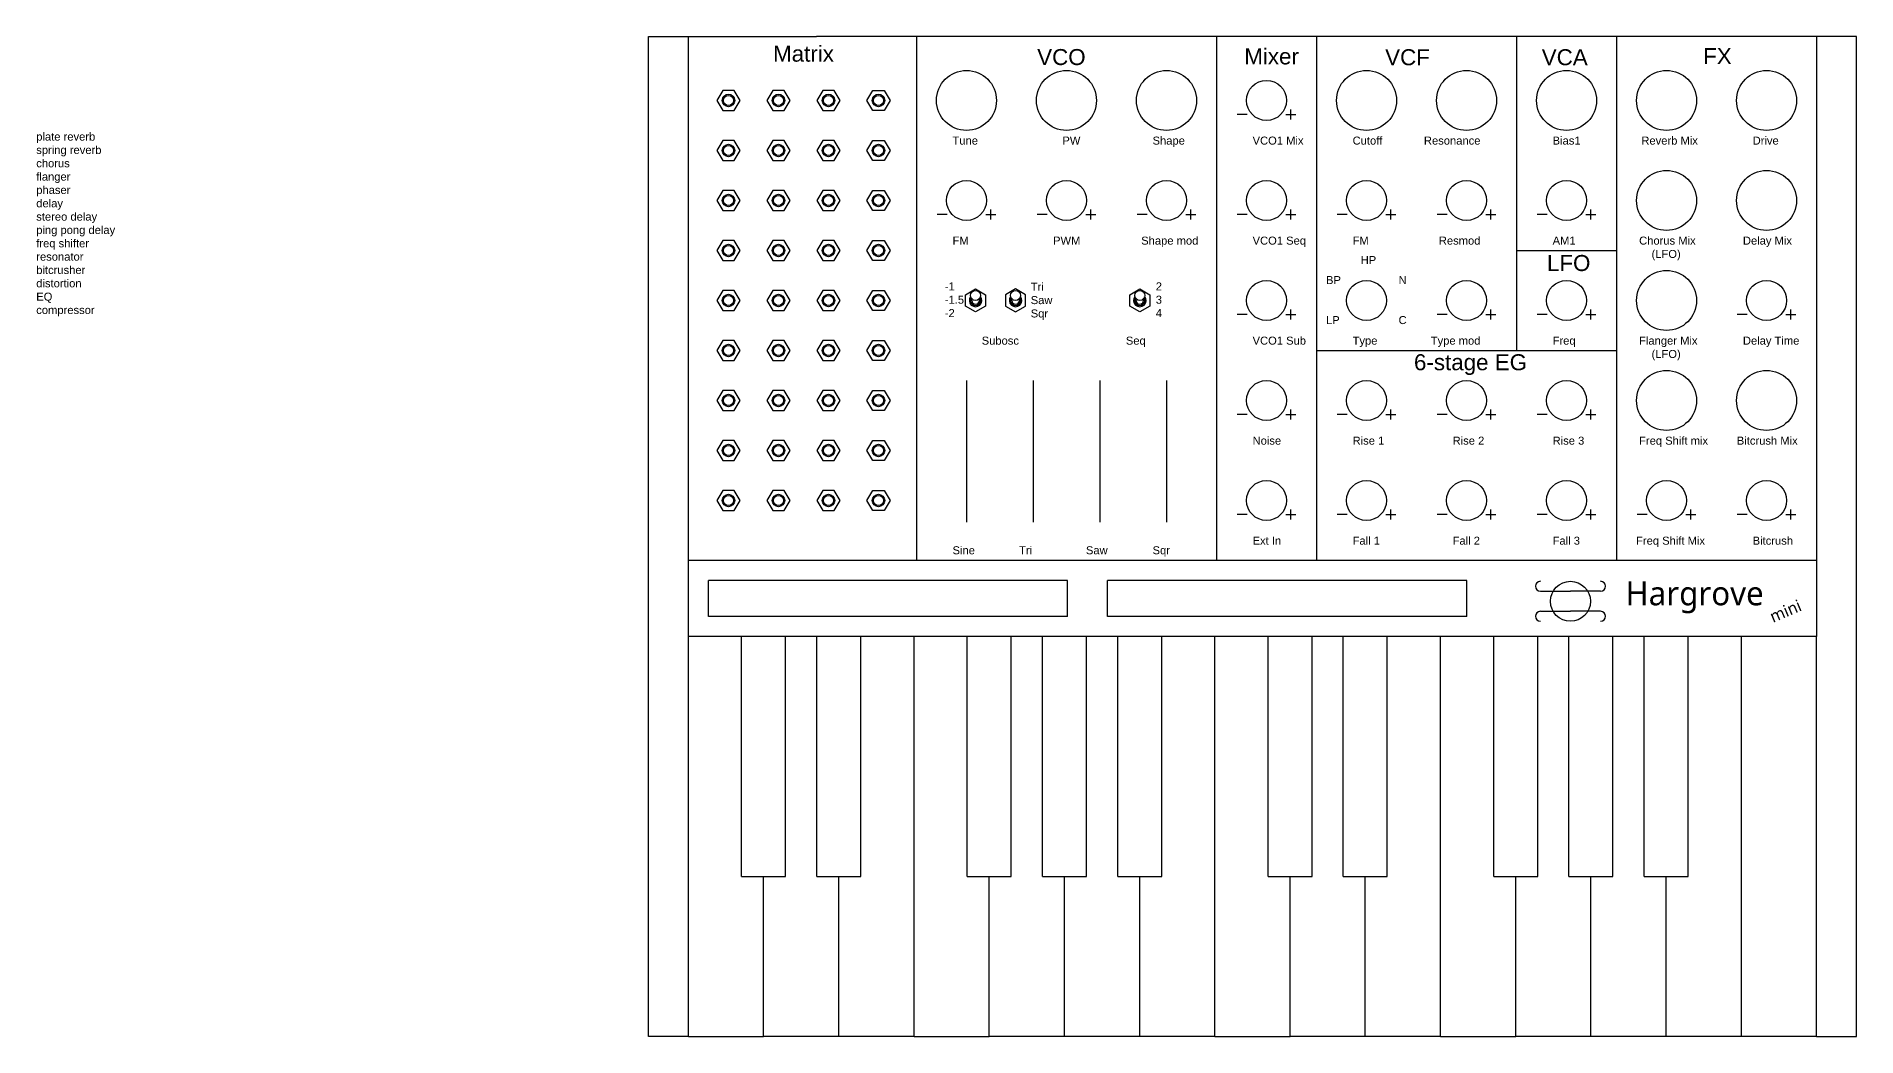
# Model space of a CAD drawing. Header units: inches. Extents: x 3.6 to 72.2, y 4.5 to 33.8.
# Drawn here: x 49.44 to 72.19, y 4.96 to 17.46 of the extents above; entities that cross this region are included whole.
import ezdxf

# ---------------------------------------------------------------- set-up
doc = ezdxf.new("R2010")
doc.units = ezdxf.units.IN
doc.header["$MEASUREMENT"] = 0
doc.styles.get("Standard").update_dxf_attribs({"font": 'arial.ttf'})

msp = doc.modelspace()

# ---------------------------------------------------------------- linework, layer by layer
for p, q in [((57.092, 4.961), (57.092, 17.461)), ((57.092, 17.461), (59.192, 17.461)), ((57.592, 9.961), (57.592, 17.461)), ((71.692, 17.461), (59.192, 17.461)), ((60.442, 17.461), (60.442, 10.911)), ((64.192, 17.461), (64.192, 10.911)), ((65.442, 17.461), (65.442, 10.911)), ((67.942, 17.461), (67.942, 13.536)), ((69.192, 17.461), (69.192, 10.911)), ((71.692, 17.461), (71.692, 10.911)), ((72.192, 17.461), (71.692, 17.461)), ((72.192, 4.961), (72.192, 17.461)), ((64.576, 16.486), (64.451, 16.486)), ((65.058, 16.486), (65.183, 16.486)), ((65.12, 16.424), (65.12, 16.549)), ((61.37, 15.174), (61.37, 15.299)), ((62.62, 15.174), (62.62, 15.299)), ((63.87, 15.174), (63.87, 15.299)), ((65.12, 15.174), (65.12, 15.299)), ((66.37, 15.174), (66.37, 15.299)), ((67.62, 15.174), (67.62, 15.299)), ((68.87, 15.174), (68.87, 15.299)), ((60.826, 15.236), (60.701, 15.236)), ((61.308, 15.236), (61.433, 15.236)), ((62.076, 15.236), (61.951, 15.236)), ((62.558, 15.236), (62.683, 15.236)), ((63.326, 15.236), (63.201, 15.236)), ((63.808, 15.236), (63.933, 15.236)), ((64.576, 15.236), (64.451, 15.236)), ((65.058, 15.236), (65.183, 15.236)), ((65.826, 15.236), (65.701, 15.236)), ((66.308, 15.236), (66.433, 15.236)), ((67.076, 15.236), (66.951, 15.236)), ((67.558, 15.236), (67.683, 15.236)), ((68.326, 15.236), (68.201, 15.236)), ((68.808, 15.236), (68.933, 15.236)), ((67.942, 14.786), (69.192, 14.786)), ((61.134, 14.161), (61.126, 14.194)), ((61.228, 14.161), (61.236, 14.194)), ((61.634, 14.161), (61.626, 14.194)), ((61.728, 14.161), (61.736, 14.194)), ((63.186, 14.161), (63.178, 14.194)), ((63.28, 14.161), (63.288, 14.194)), ((64.576, 13.986), (64.451, 13.986)), ((65.058, 13.986), (65.183, 13.986)), ((65.12, 13.924), (65.12, 14.049)), ((67.076, 13.986), (66.951, 13.986)), ((67.558, 13.986), (67.683, 13.986)), ((67.62, 13.924), (67.62, 14.049)), ((68.326, 13.986), (68.201, 13.986)), ((68.808, 13.986), (68.933, 13.986)), ((68.87, 13.924), (68.87, 14.049)), ((70.826, 13.986), (70.701, 13.986)), ((71.308, 13.986), (71.433, 13.986)), ((71.37, 13.924), (71.37, 14.049)), ((65.442, 13.536), (69.192, 13.536)), ((61.067, 13.161), (61.067, 11.391)), ((61.9, 13.161), (61.9, 11.391)), ((62.734, 13.161), (62.734, 11.391)), ((63.567, 13.161), (63.567, 11.391)), ((65.12, 12.674), (65.12, 12.799)), ((66.37, 12.674), (66.37, 12.799)), ((67.62, 12.674), (67.62, 12.799)), ((68.87, 12.674), (68.87, 12.799)), ((64.576, 12.736), (64.451, 12.736)), ((65.058, 12.736), (65.183, 12.736)), ((65.826, 12.736), (65.701, 12.736)), ((66.308, 12.736), (66.433, 12.736)), ((67.076, 12.736), (66.951, 12.736)), ((67.558, 12.736), (67.683, 12.736)), ((68.326, 12.736), (68.201, 12.736)), ((68.808, 12.736), (68.933, 12.736)), ((64.576, 11.486), (64.451, 11.486)), ((65.058, 11.486), (65.183, 11.486)), ((65.12, 11.424), (65.12, 11.549)), ((65.826, 11.486), (65.701, 11.486)), ((66.308, 11.486), (66.433, 11.486)), ((66.37, 11.424), (66.37, 11.549)), ((67.076, 11.486), (66.951, 11.486)), ((67.558, 11.486), (67.683, 11.486)), ((67.62, 11.424), (67.62, 11.549)), ((68.326, 11.486), (68.201, 11.486)), ((68.808, 11.486), (68.933, 11.486)), ((68.87, 11.424), (68.87, 11.549)), ((69.576, 11.486), (69.451, 11.486)), ((70.058, 11.486), (70.183, 11.486)), ((70.12, 11.424), (70.12, 11.549)), ((70.826, 11.486), (70.701, 11.486)), ((71.308, 11.486), (71.433, 11.486)), ((71.37, 11.424), (71.37, 11.549)), ((71.692, 10.911), (57.592, 10.911)), ((71.692, 10.911), (71.692, 9.961)), ((57.842, 10.211), (57.842, 10.661)), ((62.331, 10.661), (57.842, 10.661)), ((62.331, 10.211), (62.331, 10.661)), ((67.321, 10.661), (62.831, 10.661)), ((62.831, 10.211), (62.831, 10.661)), ((67.321, 10.211), (67.321, 10.661)), ((68.241, 10.526), (68.366, 10.526)), ((68.366, 10.526), (68.616, 10.526)), ((68.866, 10.526), (68.616, 10.526)), ((68.991, 10.526), (68.866, 10.526)), ((68.241, 10.276), (68.366, 10.276)), ((68.366, 10.276), (68.616, 10.276)), ((68.866, 10.276), (68.616, 10.276)), ((68.991, 10.276), (68.866, 10.276)), ((62.331, 10.211), (57.842, 10.211)), ((67.321, 10.211), (62.831, 10.211)), ((57.592, 4.961), (57.592, 9.961)), ((71.692, 9.961), (57.592, 9.961)), ((58.257, 6.961), (58.257, 9.961)), ((58.807, 6.961), (58.807, 9.961)), ((59.197, 6.961), (59.197, 9.961)), ((59.747, 6.961), (59.747, 9.961)), ((60.412, 4.961), (60.412, 9.961)), ((61.077, 6.961), (61.077, 9.961)), ((61.627, 6.961), (61.627, 9.961)), ((62.017, 6.961), (62.017, 9.961)), ((62.567, 6.961), (62.567, 9.961)), ((62.957, 6.961), (62.957, 9.961)), ((63.507, 6.961), (63.507, 9.961)), ((64.172, 4.961), (64.172, 9.961)), ((64.837, 6.961), (64.837, 9.961)), ((65.387, 6.961), (65.387, 9.961)), ((65.777, 6.961), (65.777, 9.961)), ((66.327, 6.961), (66.327, 9.961)), ((66.992, 4.961), (66.992, 9.961)), ((67.657, 6.961), (67.657, 9.961)), ((68.207, 6.961), (68.207, 9.961)), ((68.597, 6.961), (68.597, 9.961)), ((69.147, 6.961), (69.147, 9.961)), ((69.537, 6.961), (69.537, 9.961)), ((70.087, 6.961), (70.087, 9.961)), ((70.752, 4.961), (70.752, 9.961)), ((71.692, 4.961), (71.692, 9.961)), ((58.257, 6.961), (58.807, 6.961)), ((58.532, 4.961), (58.532, 6.961)), ((59.197, 6.961), (59.747, 6.961)), ((59.472, 4.961), (59.472, 6.961)), ((61.077, 6.961), (61.627, 6.961)), ((61.352, 4.961), (61.352, 6.961)), ((62.017, 6.961), (62.567, 6.961)), ((62.292, 4.961), (62.292, 6.961)), ((62.957, 6.961), (63.507, 6.961)), ((63.232, 4.961), (63.232, 6.961)), ((64.837, 6.961), (65.387, 6.961)), ((65.112, 4.961), (65.112, 6.961)), ((65.777, 6.961), (66.327, 6.961)), ((66.052, 4.961), (66.052, 6.961)), ((67.657, 6.961), (68.207, 6.961)), ((67.932, 4.961), (67.932, 6.961)), ((68.597, 6.961), (69.147, 6.961)), ((68.872, 4.961), (68.872, 6.961)), ((69.537, 6.961), (70.087, 6.961)), ((69.812, 4.961), (69.812, 6.961)), ((57.592, 4.961), (57.092, 4.961)), ((57.592, 4.961), (58.532, 4.961)), ((59.472, 4.961), (58.532, 4.961)), ((60.412, 4.961), (59.472, 4.961)), ((60.412, 4.961), (61.352, 4.961)), ((62.292, 4.961), (61.352, 4.961)), ((63.232, 4.961), (62.292, 4.961)), ((64.172, 4.961), (63.232, 4.961)), ((64.172, 4.961), (65.112, 4.961)), ((66.052, 4.961), (65.112, 4.961)), ((66.992, 4.961), (66.052, 4.961)), ((66.992, 4.961), (67.932, 4.961)), ((68.872, 4.961), (67.932, 4.961)), ((69.812, 4.961), (68.872, 4.961)), ((70.752, 4.961), (69.812, 4.961)), ((71.692, 4.961), (70.752, 4.961)), ((71.692, 4.961), (72.192, 4.961))]:
    msp.add_line(p, q)
for points in [[(58.021, 16.786), (57.948, 16.661), (58.021, 16.536), (58.165, 16.536), (58.237, 16.661), (58.165, 16.786)], [(58.646, 16.786), (58.573, 16.661), (58.646, 16.536), (58.79, 16.536), (58.862, 16.661), (58.79, 16.786)], [(59.271, 16.786), (59.198, 16.661), (59.271, 16.536), (59.415, 16.536), (59.487, 16.661), (59.415, 16.786)], [(60.04, 16.786), (60.112, 16.661), (60.04, 16.536), (59.896, 16.536), (59.823, 16.661), (59.896, 16.786)], [(58.021, 16.161), (57.948, 16.036), (58.021, 15.911), (58.165, 15.911), (58.237, 16.036), (58.165, 16.161)], [(58.646, 16.161), (58.573, 16.036), (58.646, 15.911), (58.79, 15.911), (58.862, 16.036), (58.79, 16.161)], [(59.271, 16.161), (59.198, 16.036), (59.271, 15.911), (59.415, 15.911), (59.487, 16.036), (59.415, 16.161)], [(60.04, 16.161), (60.112, 16.036), (60.04, 15.911), (59.896, 15.911), (59.823, 16.036), (59.896, 16.161)], [(58.021, 15.536), (57.948, 15.411), (58.021, 15.286), (58.165, 15.286), (58.237, 15.411), (58.165, 15.536)], [(58.646, 15.536), (58.573, 15.411), (58.646, 15.286), (58.79, 15.286), (58.862, 15.411), (58.79, 15.536)], [(59.271, 15.536), (59.198, 15.411), (59.271, 15.286), (59.415, 15.286), (59.487, 15.411), (59.415, 15.536)], [(60.04, 15.536), (60.112, 15.411), (60.04, 15.286), (59.896, 15.286), (59.823, 15.411), (59.896, 15.536)], [(58.021, 14.911), (57.948, 14.786), (58.021, 14.661), (58.165, 14.661), (58.237, 14.786), (58.165, 14.911)], [(58.646, 14.911), (58.573, 14.786), (58.646, 14.661), (58.79, 14.661), (58.862, 14.786), (58.79, 14.911)], [(59.271, 14.911), (59.198, 14.786), (59.271, 14.661), (59.415, 14.661), (59.487, 14.786), (59.415, 14.911)], [(60.04, 14.911), (60.112, 14.786), (60.04, 14.661), (59.896, 14.661), (59.823, 14.786), (59.896, 14.911)], [(58.021, 14.286), (57.948, 14.161), (58.021, 14.036), (58.165, 14.036), (58.237, 14.161), (58.165, 14.286)], [(58.646, 14.286), (58.573, 14.161), (58.646, 14.036), (58.79, 14.036), (58.862, 14.161), (58.79, 14.286)], [(59.271, 14.286), (59.198, 14.161), (59.271, 14.036), (59.415, 14.036), (59.487, 14.161), (59.415, 14.286)], [(60.04, 14.286), (60.112, 14.161), (60.04, 14.036), (59.896, 14.036), (59.823, 14.161), (59.896, 14.286)], [(61.056, 14.233), (61.181, 14.305), (61.306, 14.233), (61.306, 14.089), (61.181, 14.017), (61.056, 14.089)], [(61.806, 14.233), (61.681, 14.305), (61.556, 14.233), (61.556, 14.089), (61.681, 14.017), (61.806, 14.089)], [(63.108, 14.233), (63.233, 14.305), (63.358, 14.233), (63.358, 14.089), (63.233, 14.017), (63.108, 14.089)], [(58.021, 13.661), (57.948, 13.536), (58.021, 13.411), (58.165, 13.411), (58.237, 13.536), (58.165, 13.661)], [(58.646, 13.661), (58.573, 13.536), (58.646, 13.411), (58.79, 13.411), (58.862, 13.536), (58.79, 13.661)], [(59.271, 13.661), (59.198, 13.536), (59.271, 13.411), (59.415, 13.411), (59.487, 13.536), (59.415, 13.661)], [(60.04, 13.661), (60.112, 13.536), (60.04, 13.411), (59.896, 13.411), (59.823, 13.536), (59.896, 13.661)], [(58.021, 13.036), (57.948, 12.911), (58.021, 12.786), (58.165, 12.786), (58.237, 12.911), (58.165, 13.036)], [(58.646, 13.036), (58.573, 12.911), (58.646, 12.786), (58.79, 12.786), (58.862, 12.911), (58.79, 13.036)], [(59.271, 13.036), (59.198, 12.911), (59.271, 12.786), (59.415, 12.786), (59.487, 12.911), (59.415, 13.036)], [(60.04, 13.036), (60.112, 12.911), (60.04, 12.786), (59.896, 12.786), (59.823, 12.911), (59.896, 13.036)], [(58.021, 12.411), (57.948, 12.286), (58.021, 12.161), (58.165, 12.161), (58.237, 12.286), (58.165, 12.411)], [(58.646, 12.411), (58.573, 12.286), (58.646, 12.161), (58.79, 12.161), (58.862, 12.286), (58.79, 12.411)], [(59.271, 12.411), (59.198, 12.286), (59.271, 12.161), (59.415, 12.161), (59.487, 12.286), (59.415, 12.411)], [(60.04, 12.411), (60.112, 12.286), (60.04, 12.161), (59.896, 12.161), (59.823, 12.286), (59.896, 12.411)], [(58.021, 11.786), (57.948, 11.661), (58.021, 11.536), (58.165, 11.536), (58.237, 11.661), (58.165, 11.786)], [(58.646, 11.786), (58.573, 11.661), (58.646, 11.536), (58.79, 11.536), (58.862, 11.661), (58.79, 11.786)], [(59.271, 11.786), (59.198, 11.661), (59.271, 11.536), (59.415, 11.536), (59.487, 11.661), (59.415, 11.786)], [(60.04, 11.786), (60.112, 11.661), (60.04, 11.536), (59.896, 11.536), (59.823, 11.661), (59.896, 11.786)]]:
    msp.add_lwpolyline(points, close=True)
for centre, radius in [((61.067, 16.661), 0.375), ((62.317, 16.661), 0.375), ((63.567, 16.661), 0.375), ((64.817, 16.661), 0.25), ((66.067, 16.661), 0.375), ((67.317, 16.661), 0.375), ((68.567, 16.661), 0.375), ((69.817, 16.661), 0.375), ((71.067, 16.661), 0.375), ((58.093, 16.661), 0.0781), ((58.093, 16.661), 0.0625), ((58.718, 16.661), 0.0781), ((58.718, 16.661), 0.0625), ((59.343, 16.661), 0.0781), ((59.343, 16.661), 0.0625), ((59.968, 16.661), 0.0781), ((59.968, 16.661), 0.0625), ((58.093, 16.036), 0.0781), ((58.093, 16.036), 0.0625), ((58.718, 16.036), 0.0781), ((58.718, 16.036), 0.0625), ((59.343, 16.036), 0.0781), ((59.343, 16.036), 0.0625), ((59.968, 16.036), 0.0781), ((59.968, 16.036), 0.0625), ((69.817, 15.411), 0.375), ((71.067, 15.411), 0.375), ((58.093, 15.411), 0.0781), ((58.093, 15.411), 0.0625), ((58.718, 15.411), 0.0781), ((58.718, 15.411), 0.0625), ((59.343, 15.411), 0.0781), ((59.343, 15.411), 0.0625), ((59.968, 15.411), 0.0781), ((59.968, 15.411), 0.0625), ((61.067, 15.411), 0.25), ((62.317, 15.411), 0.25), ((63.567, 15.411), 0.25), ((64.817, 15.411), 0.25), ((66.067, 15.411), 0.25), ((67.317, 15.411), 0.25), ((68.567, 15.411), 0.25), ((58.093, 14.786), 0.0781), ((58.093, 14.786), 0.0625), ((58.718, 14.786), 0.0781), ((58.718, 14.786), 0.0625), ((59.343, 14.786), 0.0781), ((59.343, 14.786), 0.0625), ((59.968, 14.786), 0.0781), ((59.968, 14.786), 0.0625), ((64.817, 14.161), 0.25), ((66.067, 14.161), 0.25), ((67.317, 14.161), 0.25), ((68.567, 14.161), 0.25), ((69.817, 14.161), 0.375), ((71.067, 14.161), 0.25), ((58.093, 14.161), 0.0781), ((58.093, 14.161), 0.0625), ((58.718, 14.161), 0.0781), ((58.718, 14.161), 0.0625), ((59.343, 14.161), 0.0781), ((59.343, 14.161), 0.0625), ((59.968, 14.161), 0.0781), ((59.968, 14.161), 0.0625), ((61.181, 14.224), 0.0625), ((61.681, 14.224), 0.0625), ((63.233, 14.224), 0.0625), ((58.093, 13.536), 0.0781), ((58.093, 13.536), 0.0625), ((58.718, 13.536), 0.0781), ((58.718, 13.536), 0.0625), ((59.343, 13.536), 0.0781), ((59.343, 13.536), 0.0625), ((59.968, 13.536), 0.0781), ((59.968, 13.536), 0.0625), ((69.817, 12.911), 0.375), ((71.067, 12.911), 0.375), ((58.093, 12.911), 0.0781), ((58.093, 12.911), 0.0625), ((58.718, 12.911), 0.0781), ((58.718, 12.911), 0.0625), ((59.343, 12.911), 0.0781), ((59.343, 12.911), 0.0625), ((59.968, 12.911), 0.0781), ((59.968, 12.911), 0.0625), ((64.817, 12.911), 0.25), ((66.067, 12.911), 0.25), ((67.317, 12.911), 0.25), ((68.567, 12.911), 0.25), ((58.093, 12.286), 0.0781), ((58.093, 12.286), 0.0625), ((58.718, 12.286), 0.0781), ((58.718, 12.286), 0.0625), ((59.343, 12.286), 0.0781), ((59.343, 12.286), 0.0625), ((59.968, 12.286), 0.0781), ((59.968, 12.286), 0.0625), ((64.817, 11.661), 0.25), ((66.067, 11.661), 0.25), ((67.317, 11.661), 0.25), ((68.567, 11.661), 0.25), ((69.817, 11.661), 0.25), ((71.067, 11.661), 0.25), ((58.093, 11.661), 0.0781), ((58.093, 11.661), 0.0625), ((58.718, 11.661), 0.0781), ((58.718, 11.661), 0.0625), ((59.343, 11.661), 0.0781), ((59.343, 11.661), 0.0625), ((59.968, 11.661), 0.0781), ((59.968, 11.661), 0.0625), ((68.616, 10.401), 0.25)]:
    msp.add_circle(centre, radius)
for centre, radius, start, end in [((61.181, 14.161), 0.0781, 141.3178, 38.6822), ((61.181, 14.161), 0.0625, 150, 30), ((61.181, 14.161), 0.0469, 180, 360), ((61.681, 14.161), 0.0781, 141.3178, 38.6822), ((61.681, 14.161), 0.0625, 150, 30), ((61.681, 14.161), 0.0469, 180, 0), ((63.233, 14.161), 0.0781, 141.3178, 38.6822), ((63.233, 14.161), 0.0625, 150, 30), ((63.233, 14.161), 0.0469, 180, 360), ((68.241, 10.589), 0.0625, 90, 270), ((68.991, 10.589), 0.0625, 270, 90), ((68.241, 10.214), 0.0625, 90, 270), ((68.991, 10.214), 0.0625, 270, 90)]:
    msp.add_arc(centre, radius, start, end)

# ---------------------------------------------------------------- texts
for s, width, gutter_width, heights, insert, char_height, attachment_point in [('Matrix', 1.51406, 1, [-0.203], (58.65, 17.345), 0.2, 1), ('VCO', 1.51406, 1, [-0.207], (61.951, 17.303), 0.2, 1), ('Mixer', 1.51406, 1, [-0.203], (64.539, 17.311), 0.2, 1), ('VCF', 1.51406, 1, [-0.207], (66.3, 17.301), 0.2, 1), ('VCA', 1.51406, 1, [-0.207], (68.257, 17.301), 0.2, 1), ('FX', 1.51406, 1, [-0.2], (70.274, 17.315), 0.2, 1), ('plate reverb\\Pspring reverb\\Pchorus\\Pflanger\\Pphaser\\Pdelay\\Pstereo delay\\Pping pong delay\\Pfreq shifter\\Presonator\\Pbitcrusher\\Pdistortion\\PEQ\\Pcompressor', 1.51406, 1, [-2.3], (49.441, 16.259), 0.1, 1), ('Tune', 1.51406, 1, [-0.102], (60.893, 16.209), 0.1, 1), ('PW', 1.51406, 1, [-0.1], (62.491, 16.209), 0.1, 3), ('Shape', 1.51406, 1, [-0.129], (63.393, 16.209), 0.1, 1), ('VCO1 Mix', 1.51406, 1, [-0.103], (64.643, 16.209), 0.1, 1), ('Cutoff', 1.51406, 1, [-0.103], (65.893, 16.209), 0.1, 1), ('Resonance', 1.51406, 1, [-0.102], (67.491, 16.209), 0.1, 3), ('Bias1', 1.51406, 1, [-0.102], (68.393, 16.209), 0.1, 1), ('Reverb Mix', 1.51406, 1, [-0.102], (69.502, 16.209), 0.1, 1), ('Drive', 1.51406, 1, [-0.102], (70.893, 16.209), 0.1, 1), ('FM', 1.51406, 1, [-0.1], (60.893, 14.959), 0.1, 1), ('PWM', 1.51406, 1, [-0.1], (62.491, 14.959), 0.1, 3), ('Shape mod', 1.51406, 1, [-0.129], (63.251, 14.959), 0.1, 1), ('VCO1 Seq', 1.51406, 1, [-0.13], (64.643, 14.959), 0.1, 1), ('FM', 1.51406, 1, [-0.1], (65.893, 14.959), 0.1, 1), ('Resmod', 1.51406, 1, [-0.102], (67.491, 14.959), 0.1, 3), ('AM1', 1.51406, 1, [-0.1], (68.393, 14.959), 0.1, 1), ('Chorus Mix\\P    (LFO)', 1.51406, 1, [-0.3], (69.474, 14.959), 0.1, 1), ('Delay Mix', 1.51406, 1, [-0.129], (70.771, 14.959), 0.1, 1), ('HP', 1.51406, 1, [-0.1], (65.994, 14.716), 0.1, 1), ('LFO', 1.51406, 1, [-0.207], (68.322, 14.729), 0.2, 1), ('-1\\P-1.5\\P-2', 1.51406, 1, [-0.435], (60.796, 14.387), 0.1, 1), ('Tri\\PSaw\\PSqr', 1.51406, 1, [-0.465], (61.87, 14.382), 0.1, 1), ('2\\P3\\P4', 1.51406, 1, [-0.434], (63.433, 14.387), 0.1, 1), ('BP', 1.51406, 1, [-0.1], (65.561, 14.466), 0.1, 1), ('N', 1.51406, 1, [-0.1], (66.468, 14.466), 0.1, 1), ('LP', 1.51406, 1, [-0.1], (65.561, 13.966), 0.1, 1), ('C', 1.51406, 1, [-0.103], (66.468, 13.966), 0.1, 1), ('Subosc', 1.51406, 1, [-0.103], (61.257, 13.709), 0.1, 1), ('Seq', 1.51406, 1, [-0.129], (63.059, 13.709), 0.1, 1), ('VCO1 Sub', 1.51406, 1, [-0.103], (64.643, 13.709), 0.1, 1), ('Type', 1.51406, 1, [-0.129], (65.893, 13.709), 0.1, 1), ('Type mod', 1.51406, 1, [-0.129], (67.491, 13.709), 0.1, 3), ('Freq', 1.51406, 1, [-0.128], (68.393, 13.709), 0.1, 1), ('Flanger Mix\\P    (LFO)', 1.51406, 1, [-0.298], (69.474, 13.709), 0.1, 1), ('Delay Time', 1.51406, 1, [-0.129], (70.771, 13.709), 0.1, 1), ('6-stage EG', 1.51406, 1, [-0.262], (66.66, 13.489), 0.2, 1), ('Noise', 1.51406, 1, [-0.102], (64.643, 12.459), 0.1, 1), ('Rise 1', 1.51406, 1, [-0.102], (65.893, 12.459), 0.1, 1), ('Rise 2', 1.51406, 1, [-0.102], (67.143, 12.459), 0.1, 1), ('Rise 3', 1.51406, 1, [-0.102], (68.393, 12.459), 0.1, 1), ('Freq Shift mix', 1.51406, 1, [-0.129], (69.474, 12.459), 0.1, 1), ('Bitcrush Mix', 1.51406, 1, [-0.102], (70.695, 12.459), 0.1, 1), ('Ext In', 1.51406, 1, [-0.101], (64.643, 11.209), 0.1, 1), ('Fall 1', 1.51406, 1, [-0.102], (65.893, 11.209), 0.1, 1), ('Fall 2', 1.51406, 1, [-0.102], (67.143, 11.209), 0.1, 1), ('Fall 3', 1.51406, 1, [-0.102], (68.393, 11.209), 0.1, 1), ('Freq Shift Mix', 1.51406, 1, [-0.129], (69.436, 11.209), 0.1, 1), ('Bitcrush', 1.51406, 1, [-0.102], (70.893, 11.209), 0.1, 1), ('Sine', 1.51406, 1, [-0.103], (60.893, 11.089), 0.1, 1), ('Tri', 1.51406, 1, [-0.1], (61.726, 11.089), 0.1, 1), ('Saw', 1.51406, 1, [-0.103], (62.56, 11.089), 0.1, 1), ('Sqr', 1.51406, 1, [-0.129], (63.393, 11.089), 0.1, 1), ('{\\fLucida Calligraphy|b0|i0|c0|p66;Hargrove}', 1.30958, 0.5, [0.5], (69.304, 10.651), 0.3, 1)]:
    msp.add_mtext_dynamic_manual_height_columns(s, width=width, gutter_width=gutter_width, heights=heights, dxfattribs=dict(insert=insert, char_height=char_height, attachment_point=attachment_point))
at = {"insert": (71.088, 10.27), "char_height": 0.15, "attachment_point": 1, "rotation": 23.0093}
msp.add_mtext_dynamic_manual_height_columns('{\\fLucida Calligraphy|b0|i0|c0|p66;mini}', width=0.65479, gutter_width=0.25, heights=[0.25], dxfattribs=at)

doc.saveas('drawing.dxf')
